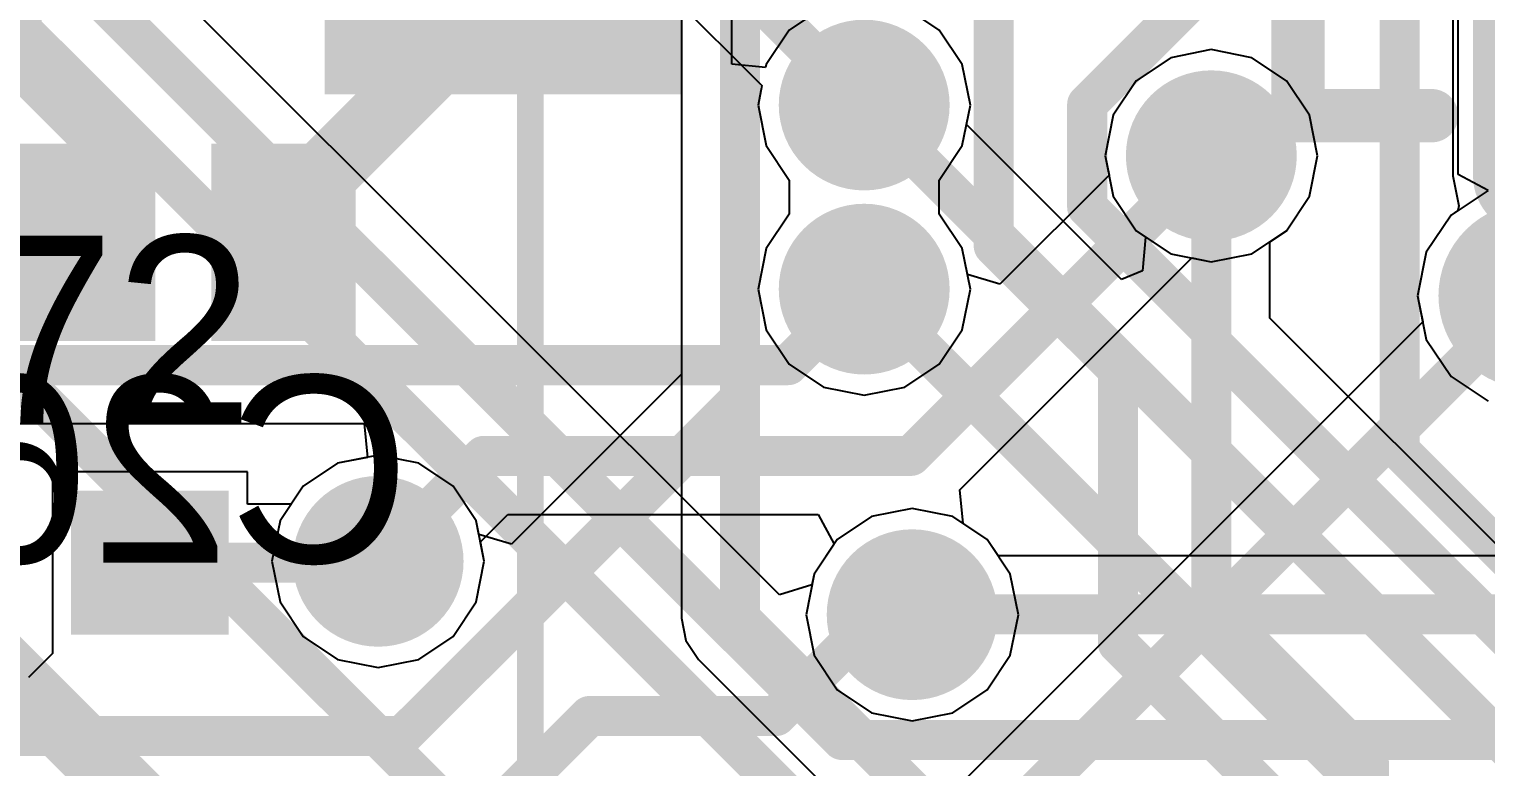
# Model space of a CAD drawing. Header units: millimetres. Extents: x 73 to 190, y 73 to 267.
# Drawn here: x 93.62 to 99.08, y 97.93 to 100.7 of the extents above; entities that cross this region are included whole.
import ezdxf

# ---------------------------------------------------------------- set-up
doc = ezdxf.new("R2010")
doc.units = ezdxf.units.MM
for name, color, linetype in [('BottomLayer', 5, 'Continuous'), ('BottomOverlay', 54, 'Continuous'), ('BottomPaste', 16, 'Continuous'), ('BottomSolder', 6, 'Continuous'), ('DrillDrawing', 1, 'Continuous'), ('KeepOutLayer', 6, 'Continuous'), ('Mechanical1', 6, 'Continuous'), ('Mechanical15', 56, 'Continuous'), ('MidLayer1', 16, 'Continuous'), ('MidLayer2', 76, 'Continuous'), ('MultiLayer', 9, 'Continuous'), ('TopLayer', 1, 'Continuous'), ('TopOverlay', 2, 'Continuous'), ('TopPaste', 8, 'Continuous'), ('TopSolder', 216, 'Continuous'), ('ViaHoleLayer', 16, 'Continuous')]:
    doc.layers.add(name, color=color, linetype=linetype)

msp = doc.modelspace()

# ---------------------------------------------------------------- linework, layer by layer
at = {"layer": 'BottomLayer'}
for p, q in [((96.254, 100.5683), (96.254, 101.25)), ((98.9543, 100.85), (98.9543, 100.15)), ((96.5978, 100.7822), (96.4688, 100.6961)), ((97.0312, 100.6961), (96.9022, 100.7822)), ((96.4688, 100.6961), (96.3826, 100.567)), ((97.1174, 100.567), (97.0312, 100.6961)), ((98.05, 100.6226), (97.8978, 100.5924)), ((98.2022, 100.5924), (98.05, 100.6226)), ((96.3804, 100.5558), (96.254, 100.5683)), ((96.3826, 100.567), (96.3804, 100.5558)), ((97.1476, 100.4149), (97.1174, 100.567)), ((97.8978, 100.5924), (97.7688, 100.5062)), ((98.3312, 100.5062), (98.2022, 100.5924)), ((97.7688, 100.5062), (97.6826, 100.3772)), ((98.4174, 100.3772), (98.3312, 100.5062)), ((97.1174, 100.2627), (97.1476, 100.4149)), ((97.6826, 100.3772), (97.6524, 100.225)), ((98.4476, 100.225), (98.4174, 100.3772)), ((97.0312, 100.1337), (97.1174, 100.2627)), ((97.6524, 100.225), (97.6669, 100.1519)), ((98.4174, 100.0728), (98.4476, 100.225)), ((97.0308, 100.1335), (97.0312, 100.1337)), ((97.0308, 100.0065), (97.0308, 100.1335)), ((97.6669, 100.1519), (97.2582, 99.7432)), ((98.9543, 100.15), (98.9768, 100.0369)), ((98.3312, 99.9438), (98.4174, 100.0728)), ((97.0312, 100.0062), (97.0308, 100.0065)), ((97.1174, 99.8772), (97.0312, 100.0062)), ((98.9476, 100.0024), (98.8549, 99.8637)), ((98.9734, 100.0196), (98.9476, 100.0024)), ((98.9768, 100.0369), (98.9734, 100.0196)), ((98.9768, 100.0369), (98.9768, 100.0369)), ((98.9768, 100.0369), (98.9768, 100.0369)), ((98.2022, 99.8576), (98.3312, 99.9438)), ((97.1079, 98.9729), (97.9769, 99.8419)), ((97.1367, 99.7801), (97.1174, 99.8772)), ((97.9769, 99.8419), (98.05, 99.8274)), ((98.05, 99.8274), (98.2022, 99.8576)), ((98.8549, 99.8637), (98.8224, 99.7)), ((97.2582, 99.7432), (97.1367, 99.7801)), ((98.8224, 99.7), (98.8419, 99.6019)), ((98.8419, 99.6019), (96.2592, 97.0192)), ((91.983, 99.2208), (94.8769, 99.2208)), ((94.8769, 99.2208), (94.8893, 99.0944)), ((94.8893, 99.0944), (94.7775, 99.0722)), ((94.7775, 99.0722), (94.6485, 98.986)), ((94.6485, 98.986), (94.5623, 98.857)), ((97.1203, 98.8465), (97.1079, 98.9729)), ((94.5623, 98.857), (94.532, 98.7048)), ((95.3128, 98.7778), (95.4158, 98.8808)), ((95.4158, 98.8808), (96.5772, 98.8808)), ((96.5772, 98.8808), (96.6371, 98.7688)), ((97.2109, 98.786), (97.1203, 98.8465)), ((95.3273, 98.7048), (95.3128, 98.7778)), ((96.6371, 98.7688), (96.5624, 98.657)), ((97.2971, 98.657), (97.2109, 98.786)), ((94.532, 98.7048), (94.5623, 98.5526)), ((95.297, 98.5526), (95.3273, 98.7048)), ((96.5624, 98.657), (96.5321, 98.5048)), ((97.3274, 98.5048), (97.2971, 98.657)), ((94.5623, 98.5526), (94.6485, 98.4236)), ((95.2108, 98.4236), (95.297, 98.5526)), ((96.5321, 98.5048), (96.5624, 98.3526)), ((97.2971, 98.3526), (97.3274, 98.5048)), ((94.6485, 98.4236), (94.7775, 98.3374)), ((95.0818, 98.3374), (95.2108, 98.4236)), ((94.7775, 98.3374), (94.9296, 98.3072)), ((94.9296, 98.3072), (95.0818, 98.3374)), ((96.5624, 98.3526), (96.6486, 98.2236)), ((97.2109, 98.2236), (97.2971, 98.3526)), ((96.6486, 98.2236), (96.7776, 98.1374)), ((97.0819, 98.1374), (97.2109, 98.2236)), ((96.7776, 98.1374), (96.9297, 98.1072)), ((96.9297, 98.1072), (97.0819, 98.1374))]:
    msp.add_line(p, q, dxfattribs=at)
for points, const_width in [([(94.47, 99.9), (95.4, 100.83)], 0.254), ([(93.325, 100.8155), (93.93, 100.2105)], 0.15), ([(93.93, 99.9), (93.93, 100.2105)], 0.15), ([(96.925, 99.1), (98.05, 100.225)], 0.15), ([(96.465, 99.44), (96.75, 99.725)], 0.15), ([(96.35, 96.8), (99.25, 99.7)], 0.15), ([(91.625, 99.44), (96.465, 99.44)], 0.15), ([(94.9298, 98.7048), (95.325, 99.1)], 0.15), ([(95.325, 99.1), (96.925, 99.1)], 0.15), ([(94.9296, 98.7048), (94.9298, 98.7048)], 0.15)]:
    msp.add_lwpolyline(points, dxfattribs=dict(at, const_width=const_width))
for points, const_width in [([(96.625, 100.4149, 1), (96.875, 100.4149, 1)], 0.25), ([(97.925, 100.225, 1), (98.175, 100.225, 1)], 0.25), ([(93.8925, 100.2105, 1), (93.9675, 100.2105, 1)], 0.075), ([(93.8925, 100.2105, 1), (93.9675, 100.2105, 1)], 0.075), ([(98.0125, 100.225, 1), (98.0875, 100.225, 1)], 0.075), ([(94.4065, 99.9, 1), (94.5335, 99.9, 1)], 0.127), ([(93.8925, 99.9, 1), (93.9675, 99.9, 1)], 0.075), ([(96.625, 99.725, 1), (96.875, 99.725, 1)], 0.25), ([(99.1103, 99.7, 1), (99.3897, 99.7, 1)], 0.2794), ([(96.7125, 99.725, 1), (96.7875, 99.725, 1)], 0.075), ([(96.4275, 99.44, 1), (96.5025, 99.44, 1)], 0.075), ([(96.4275, 99.44, 1), (96.5025, 99.44, 1)], 0.075), ([(95.2875, 99.1, 1), (95.3625, 99.1, 1)], 0.075), ([(95.2875, 99.1, 1), (95.3625, 99.1, 1)], 0.075), ([(96.8875, 99.1, 1), (96.9625, 99.1, 1)], 0.075), ([(96.8875, 99.1, 1), (96.9625, 99.1, 1)], 0.075), ([(94.8046, 98.7048, 1), (95.0546, 98.7048, 1)], 0.25), ([(94.8921, 98.7048, 1), (94.9671, 98.7048, 1)], 0.075), ([(94.8923, 98.7048, 1), (94.9673, 98.7048, 1)], 0.075), ([(94.8923, 98.7048, 1), (94.9673, 98.7048, 1)], 0.075), ([(96.8047, 98.5048, 1), (97.0547, 98.5048, 1)], 0.25)]:
    msp.add_lwpolyline(points, format="xyb", close=True, dxfattribs=dict(at, const_width=const_width))
for points in [[(94.8, 102.325), (94.8, 100.525), (96, 102.325), (96, 100.525)], [(94.025, 100.2), (93.625, 100.2), (94.025, 99.6), (93.625, 99.6)], [(94.775, 100.2), (94.375, 100.2), (94.775, 99.6), (94.375, 99.6)]]:
    msp.add_solid(points, dxfattribs=at)
at = {"layer": 'BottomOverlay', "const_width": 0.2}
for points in [[(98.375, 100.375), (98.375, 100.875)], [(98.375, 100.375), (98.875, 100.375)]]:
    msp.add_lwpolyline(points, dxfattribs=at)
at = {"layer": 'BottomOverlay', "const_width": 0.1}
for points in [[(98.325, 100.375, 1), (98.425, 100.375, 1)], [(98.325, 100.375, 1), (98.425, 100.375, 1)], [(98.825, 100.375, 1), (98.925, 100.375, 1)]]:
    msp.add_lwpolyline(points, format="xyb", close=True, dxfattribs=at)
at = {"layer": 'BottomPaste'}
for points in [[(94.85, 102.275), (94.85, 100.575), (95.95, 102.275), (95.95, 100.575)], [(93.975, 100.15), (93.675, 100.15), (93.975, 99.65), (93.675, 99.65)], [(94.725, 100.15), (94.425, 100.15), (94.725, 99.65), (94.425, 99.65)]]:
    msp.add_solid(points, dxfattribs=at)
at = {"layer": 'BottomSolder', "const_width": 0.44}
msp.add_lwpolyline([(99.25, 100.85), (99.25, 100.15)], dxfattribs=at)
at = {"layer": 'BottomSolder'}
for points, const_width in [([(99.14, 100.85, 1), (99.36, 100.85, 1)], 0.22), ([(96.59, 100.4149, 1), (96.91, 100.4149, 1)], 0.32), ([(97.89, 100.225, 1), (98.21, 100.225, 1)], 0.32), ([(99.14, 100.15, 1), (99.36, 100.15, 1)], 0.22), ([(96.59, 99.725, 1), (96.91, 99.725, 1)], 0.32), ([(99.0753, 99.7, 1), (99.4247, 99.7, 1)], 0.3494), ([(94.7696, 98.7048, 1), (95.0896, 98.7048, 1)], 0.32), ([(96.7697, 98.5048, 1), (97.0897, 98.5048, 1)], 0.32)]:
    msp.add_lwpolyline(points, format="xyb", close=True, dxfattribs=dict(at, const_width=const_width))
for points in [[(92.33, 102.395), (92.33, 100.455), (93.67, 102.395), (93.67, 100.455)], [(94.73, 102.395), (94.73, 100.455), (96.07, 102.395), (96.07, 100.455)], [(94.095, 100.27), (93.555, 100.27), (94.095, 99.53), (93.555, 99.53)], [(94.845, 100.27), (94.305, 100.27), (94.845, 99.53), (94.305, 99.53)]]:
    msp.add_solid(points, dxfattribs=at)
at = {"layer": 'DrillDrawing', "const_width": 0.15}
msp.add_lwpolyline([(74.931, 89.9697, -0.518122), (98.9409, 126.9804)], format="xyb", dxfattribs=at)
at = {"layer": 'DrillDrawing', "const_width": 0.1}
for points in [[(96.7, 100.4149, 1), (96.8, 100.4149, 1)], [(98, 100.225, 1), (98.1, 100.225, 1)], [(96.7, 99.725, 1), (96.8, 99.725, 1)], [(94.8796, 98.7048, 1), (94.9796, 98.7048, 1)], [(96.8797, 98.5048, 1), (96.9797, 98.5048, 1)]]:
    msp.add_lwpolyline(points, format="xyb", close=True, dxfattribs=at)
at = {"layer": 'KeepOutLayer', "const_width": 0.15}
msp.add_lwpolyline([(74.931, 89.9697, -0.518122), (98.9409, 126.9804)], format="xyb", dxfattribs=at)
at = {"layer": 'Mechanical1', "const_width": 0.15}
msp.add_lwpolyline([(74.931, 89.9697, -0.518122), (98.9409, 126.9804)], format="xyb", dxfattribs=at)
at = {"layer": 'Mechanical15', "const_width": 0.1}
for points in [[(95.5, 100), (95.5, 104.5)], [(95.5, 95.5), (95.5, 100)]]:
    msp.add_lwpolyline(points, dxfattribs=at)
at = {"layer": 'Mechanical15', "const_width": 0.05}
msp.add_lwpolyline([(95.475, 100, 1), (95.525, 100, 1)], format="xyb", close=True, dxfattribs=at)
msp.add_lwpolyline([(95.475, 100, 1), (95.525, 100, 1)], format="xyb", close=True, dxfattribs=at)
at = {"layer": 'MidLayer1'}
for p, q in [((96.0658, 101.5089), (96.0658, 98.4919)), ((97.0312, 100.6961), (96.9022, 100.7822)), ((97.1174, 100.567), (97.0312, 100.6961)), ((98.05, 100.6226), (97.8978, 100.5924)), ((98.2022, 100.5924), (98.05, 100.6226)), ((97.1476, 100.4149), (97.1174, 100.567)), ((97.8978, 100.5924), (97.7688, 100.5062)), ((98.3312, 100.5062), (98.2022, 100.5924)), ((97.7688, 100.5062), (97.6826, 100.3772)), ((98.4174, 100.3772), (98.3312, 100.5062)), ((97.1331, 100.3418), (97.1476, 100.4149)), ((97.7135, 99.7614), (97.1331, 100.3418)), ((97.6826, 100.3772), (97.6524, 100.225)), ((98.4476, 100.225), (98.4174, 100.3772)), ((97.6524, 100.225), (97.6826, 100.0728)), ((98.4174, 100.0728), (98.4476, 100.225)), ((97.6826, 100.0728), (97.7688, 99.9438)), ((98.3312, 99.9438), (98.4174, 100.0728)), ((99.0863, 100.0951), (98.9476, 100.0024)), ((98.9476, 100.0024), (98.8549, 99.8637)), ((97.7688, 99.9438), (97.8041, 99.9202)), ((97.8041, 99.9202), (97.7917, 99.7938)), ((98.2692, 99.9024), (98.3312, 99.9438)), ((98.2692, 99.6158), (98.2692, 99.9024)), ((98.8549, 99.8637), (98.8224, 99.7)), ((97.7917, 99.7938), (97.7135, 99.7614)), ((98.8224, 99.7), (98.8549, 99.5364)), ((99.5158, 98.3692), (98.2692, 99.6158)), ((98.8549, 99.5364), (98.9476, 99.3977)), ((98.9476, 99.3977), (99.0863, 99.305)), ((94.9296, 99.1025), (94.7775, 99.0722)), ((95.0818, 99.0722), (94.9296, 99.1025)), ((94.7775, 99.0722), (94.6485, 98.986)), ((95.2108, 98.986), (95.0818, 99.0722)), ((94.6485, 98.986), (94.5623, 98.857)), ((95.297, 98.857), (95.2108, 98.986)), ((94.5623, 98.857), (94.532, 98.7048)), ((95.3273, 98.7048), (95.297, 98.857)), ((94.532, 98.7048), (94.5623, 98.5526)), ((95.297, 98.5526), (95.3273, 98.7048)), ((94.5623, 98.5526), (94.6485, 98.4236)), ((95.2108, 98.4236), (95.297, 98.5526)), ((96.0658, 98.4919), (96.0825, 98.408)), ((94.6485, 98.4236), (94.7775, 98.3374)), ((95.0818, 98.3374), (95.2108, 98.4236)), ((96.0825, 98.408), (96.13, 98.3369)), ((94.7775, 98.3374), (94.9296, 98.3072)), ((94.9296, 98.3072), (95.0818, 98.3374)), ((96.13, 98.3369), (97.3719, 97.095))]:
    msp.add_line(p, q, dxfattribs=at)
at = {"layer": 'MidLayer1', "const_width": 0.15}
for points in [[(96.285, 98.4919), (96.285, 101.5997)], [(96.75, 100.4149), (99.3049, 97.86)], [(98.05, 99.525), (98.05, 100.225)], [(96.75, 99.725), (98.915, 97.56)], [(98.05, 99.525), (99.425, 98.15)], [(96.285, 98.4919), (97.5269, 97.25)]]:
    msp.add_lwpolyline(points, dxfattribs=at)
at = {"layer": 'MidLayer1'}
for points, const_width in [([(96.625, 100.4149, 1), (96.875, 100.4149, 1)], 0.25), ([(96.7125, 100.4149, 1), (96.7875, 100.4149, 1)], 0.075), ([(97.925, 100.225, 1), (98.175, 100.225, 1)], 0.25), ([(98.0125, 100.225, 1), (98.0875, 100.225, 1)], 0.075), ([(96.625, 99.725, 1), (96.875, 99.725, 1)], 0.25), ([(99.1103, 99.7, 1), (99.3897, 99.7, 1)], 0.2794), ([(96.7125, 99.725, 1), (96.7875, 99.725, 1)], 0.075), ([(98.0125, 99.525, 1), (98.0875, 99.525, 1)], 0.075), ([(98.0125, 99.525, 1), (98.0875, 99.525, 1)], 0.075), ([(94.8046, 98.7048, 1), (95.0546, 98.7048, 1)], 0.25), ([(96.8047, 98.5048, 1), (97.0547, 98.5048, 1)], 0.25), ([(96.2475, 98.4919, 1), (96.3225, 98.4919, 1)], 0.075), ([(96.2475, 98.4919, 1), (96.3225, 98.4919, 1)], 0.075)]:
    msp.add_lwpolyline(points, format="xyb", close=True, dxfattribs=dict(at, const_width=const_width))
at = {"layer": 'MidLayer2'}
for p, q in [((91.9241, 104.9308), (96.3669, 100.488)), ((96.4327, 98.5794), (94.1325, 100.8797)), ((97.0312, 100.6961), (96.9022, 100.7822)), ((97.1174, 100.567), (97.0312, 100.6961)), ((98.05, 100.6226), (97.8978, 100.5924)), ((98.2022, 100.5924), (98.05, 100.6226)), ((97.1476, 100.4149), (97.1174, 100.567)), ((97.8978, 100.5924), (97.7688, 100.5062)), ((98.3312, 100.5062), (98.2022, 100.5924)), ((97.7688, 100.5062), (97.6826, 100.3772)), ((98.4174, 100.3772), (98.3312, 100.5062)), ((96.3669, 100.488), (96.3524, 100.4149)), ((96.3524, 100.4149), (96.3826, 100.2627)), ((97.1174, 100.2627), (97.1476, 100.4149)), ((97.6826, 100.3772), (97.6524, 100.225)), ((98.4476, 100.225), (98.4174, 100.3772)), ((96.3826, 100.2627), (96.4688, 100.1337)), ((97.0312, 100.1337), (97.1174, 100.2627)), ((97.6524, 100.225), (97.6826, 100.0728)), ((98.4174, 100.0728), (98.4476, 100.225)), ((96.4688, 100.1337), (96.4692, 100.1334)), ((96.4692, 100.1334), (96.4692, 100.0064)), ((97.0308, 100.1335), (97.0312, 100.1337)), ((97.0308, 100.0065), (97.0308, 100.1335)), ((97.6826, 100.0728), (97.7688, 99.9438)), ((98.3312, 99.9438), (98.4174, 100.0728)), ((99.0863, 100.0951), (98.9476, 100.0024)), ((96.4688, 100.0062), (96.3827, 99.8772)), ((96.4692, 100.0064), (96.4688, 100.0062)), ((97.0312, 100.0062), (97.0308, 100.0065)), ((97.1174, 99.8772), (97.0312, 100.0062)), ((98.9476, 100.0024), (98.8549, 99.8637)), ((97.7688, 99.9438), (97.8978, 99.8576)), ((98.2022, 99.8576), (98.3312, 99.9438)), ((96.3827, 99.8772), (96.3524, 99.725)), ((97.1477, 99.725), (97.1174, 99.8772)), ((97.8978, 99.8576), (98.05, 99.8274)), ((98.05, 99.8274), (98.2022, 99.8576)), ((98.8549, 99.8637), (98.8224, 99.7)), ((96.3524, 99.725), (96.3827, 99.5729)), ((97.1174, 99.5729), (97.1477, 99.725)), ((98.8224, 99.7), (98.8549, 99.5364)), ((96.3827, 99.5729), (96.4688, 99.4438)), ((97.0312, 99.4438), (97.1174, 99.5729)), ((98.8549, 99.5364), (98.9476, 99.3977)), ((96.4688, 99.4438), (96.5979, 99.3577)), ((96.9022, 99.3577), (97.0312, 99.4438)), ((96.5979, 99.3577), (96.75, 99.3274)), ((96.75, 99.3274), (96.9022, 99.3577)), ((98.9476, 99.3977), (99.0863, 99.305)), ((96.7776, 98.8722), (96.6486, 98.786)), ((96.9297, 98.9024), (96.7776, 98.8722)), ((97.0819, 98.8722), (96.9297, 98.9024)), ((97.2109, 98.786), (97.0819, 98.8722)), ((96.6486, 98.786), (96.5624, 98.657)), ((97.2518, 98.7248), (97.2109, 98.786)), ((99.2953, 98.7248), (97.2518, 98.7248)), ((96.5624, 98.657), (96.5543, 98.6163)), ((96.5543, 98.6163), (96.4327, 98.5794))]:
    msp.add_line(p, q, dxfattribs=at)
for points, const_width in [([(92.0149, 105.15), (96.75, 100.4149)], 0.15), ([(92.2022, 102.5), (96.6672, 98.035)], 0.15), ([(92.4477, 101.8444), (96.5471, 97.745)], 0.15), ([(91.95, 101.0268), (95.5218, 97.455)], 0.15), ([(91.8349, 100), (96.743, 95.092)], 0.25), ([(96.9297, 98.5056), (104.9548, 98.5056)], 0.15), ([(96.6672, 98.035), (104.8943, 98.035)], 0.15)]:
    msp.add_lwpolyline(points, dxfattribs=dict(at, const_width=const_width))
for points, const_width in [([(96.625, 100.4149, 1), (96.875, 100.4149, 1)], 0.25), ([(96.7125, 100.4149, 1), (96.7875, 100.4149, 1)], 0.075), ([(97.925, 100.225, 1), (98.175, 100.225, 1)], 0.25), ([(96.625, 99.725, 1), (96.875, 99.725, 1)], 0.25), ([(99.1103, 99.7, 1), (99.3897, 99.7, 1)], 0.2794), ([(94.8046, 98.7048, 1), (95.0546, 98.7048, 1)], 0.25), ([(96.8047, 98.5048, 1), (97.0547, 98.5048, 1)], 0.25), ([(96.8922, 98.5056, 1), (96.9672, 98.5056, 1)], 0.075), ([(96.6297, 98.035, 1), (96.7047, 98.035, 1)], 0.075), ([(96.6297, 98.035, 1), (96.7047, 98.035, 1)], 0.075)]:
    msp.add_lwpolyline(points, format="xyb", close=True, dxfattribs=dict(at, const_width=const_width))
at = {"layer": 'MultiLayer'}
for points, const_width in [([(96.625, 100.4149, 1), (96.875, 100.4149, 1)], 0.25), ([(97.925, 100.225, 1), (98.175, 100.225, 1)], 0.25), ([(96.625, 99.725, 1), (96.875, 99.725, 1)], 0.25), ([(99.1103, 99.7, 1), (99.3897, 99.7, 1)], 0.2794), ([(94.8046, 98.7048, 1), (95.0546, 98.7048, 1)], 0.25), ([(96.8047, 98.5048, 1), (97.0547, 98.5048, 1)], 0.25)]:
    msp.add_lwpolyline(points, format="xyb", close=True, dxfattribs=dict(at, const_width=const_width))
at = {"layer": 'TopLayer'}
for p, q in [((98.9748, 100.1547), (98.9748, 102.1944)), ((96.0658, 102.035), (96.0658, 99.4058)), ((99.0864, 100.0951), (98.9748, 100.1547)), ((96.0658, 99.4058), (95.4288, 98.7688)), ((94.9296, 99.1025), (94.7775, 99.0722)), ((95.0818, 99.0722), (94.9296, 99.1025)), ((94.44, 99.04), (93.71, 99.04)), ((93.71, 99.04), (93.71, 98.36)), ((94.44, 98.9192), (94.44, 99.04)), ((94.7775, 99.0722), (94.6485, 98.986)), ((95.2108, 98.986), (95.0818, 99.0722)), ((94.6485, 98.986), (94.6038, 98.9192)), ((95.297, 98.857), (95.2108, 98.986)), ((94.6038, 98.9192), (94.44, 98.9192)), ((95.3072, 98.8056), (95.297, 98.857)), ((95.4288, 98.7688), (95.3072, 98.8056)), ((93.71, 98.359), (93.6202, 98.2692)), ((93.71, 98.36), (93.71, 98.36)), ((93.71, 98.36), (93.71, 98.359))]:
    msp.add_line(p, q, dxfattribs=at)
at = {"layer": 'TopLayer', "const_width": 0.15}
for points in [[(98.7556, 99.1194), (98.7556, 102.1944)], [(96.285, 99.315), (96.285, 102.035)], [(97.585, 100.4176), (98.1944, 101.027)], [(97.235, 99.8874), (97.235, 100.7851)], [(97.585, 100.0324), (97.585, 100.4176)], [(97.585, 100.0324), (98.05, 99.5674)], [(97.235, 99.8874), (97.7, 99.4224)], [(98.05, 98.542), (98.05, 99.5674)], [(97.7, 98.397), (97.7, 99.4224)], [(95.02, 98.05), (96.285, 99.315)], [(98.7556, 99.1194), (101.525, 96.35)], [(94.075, 98.7), (94.9248, 98.7)], [(94.9248, 98.7), (94.9296, 98.7048)], [(98.05, 98.542), (98.2475, 98.3445)], [(96.4202, 98.125), (96.8, 98.5048)], [(96.8, 98.5048), (96.9297, 98.5048)], [(97.7, 98.397), (98.29, 97.807)], [(98.2475, 98.3445), (98.2475, 98.3445)], [(98.2475, 98.3445), (98.64, 97.952)], [(95.41, 97.814), (95.721, 98.125)], [(95.721, 98.125), (96.4202, 98.125)], [(92.6, 98.05), (95.02, 98.05)], [(98.64, 95.585), (98.64, 97.952)]]:
    msp.add_lwpolyline(points, dxfattribs=at)
at = {"layer": 'TopLayer'}
for points, const_width in [([(96.625, 100.4149, 1), (96.875, 100.4149, 1)], 0.25), ([(97.5475, 100.4176, 1), (97.6225, 100.4176, 1)], 0.075), ([(97.5475, 100.4176, 1), (97.6225, 100.4176, 1)], 0.075), ([(97.925, 100.225, 1), (98.175, 100.225, 1)], 0.25), ([(97.5475, 100.0324, 1), (97.6225, 100.0324, 1)], 0.075), ([(97.5475, 100.0324, 1), (97.6225, 100.0324, 1)], 0.075), ([(96.625, 99.725, 1), (96.875, 99.725, 1)], 0.25), ([(97.1975, 99.8874, 1), (97.2725, 99.8874, 1)], 0.075), ([(97.1975, 99.8874, 1), (97.2725, 99.8874, 1)], 0.075), ([(99.1103, 99.7, 1), (99.3897, 99.7, 1)], 0.2794), ([(98.0125, 99.5674, 1), (98.0875, 99.5674, 1)], 0.075), ([(98.0125, 99.5674, 1), (98.0875, 99.5674, 1)], 0.075), ([(97.6625, 99.4224, 1), (97.7375, 99.4224, 1)], 0.075), ([(97.6625, 99.4224, 1), (97.7375, 99.4224, 1)], 0.075), ([(96.2475, 99.315, 1), (96.3225, 99.315, 1)], 0.075), ([(96.2475, 99.315, 1), (96.3225, 99.315, 1)], 0.075), ([(98.7181, 99.1194, 1), (98.7931, 99.1194, 1)], 0.075), ([(98.7181, 99.1194, 1), (98.7931, 99.1194, 1)], 0.075), ([(94.8046, 98.7048, 1), (95.0546, 98.7048, 1)], 0.25), ([(94.0375, 98.7, 1), (94.1125, 98.7, 1)], 0.075), ([(94.8873, 98.7, 1), (94.9623, 98.7, 1)], 0.075), ([(94.8873, 98.7, 1), (94.9623, 98.7, 1)], 0.075), ([(94.8921, 98.7048, 1), (94.9671, 98.7048, 1)], 0.075), ([(96.8047, 98.5048, 1), (97.0547, 98.5048, 1)], 0.25), ([(98.0125, 98.542, 1), (98.0875, 98.542, 1)], 0.075), ([(98.0125, 98.542, 1), (98.0875, 98.542, 1)], 0.075), ([(96.7625, 98.5048, 1), (96.8375, 98.5048, 1)], 0.075), ([(96.7625, 98.5048, 1), (96.8375, 98.5048, 1)], 0.075), ([(96.8922, 98.5048, 1), (96.9672, 98.5048, 1)], 0.075), ([(97.6625, 98.397, 1), (97.7375, 98.397, 1)], 0.075), ([(97.6625, 98.397, 1), (97.7375, 98.397, 1)], 0.075), ([(98.21, 98.3445, 1), (98.285, 98.3445, 1)], 0.075), ([(98.21, 98.3445, 1), (98.285, 98.3445, 1)], 0.075), ([(98.21, 98.3445, 1), (98.285, 98.3445, 1)], 0.075), ([(98.21, 98.3445, 1), (98.285, 98.3445, 1)], 0.075), ([(95.6835, 98.125, 1), (95.7585, 98.125, 1)], 0.075), ([(95.6835, 98.125, 1), (95.7585, 98.125, 1)], 0.075), ([(96.3827, 98.125, 1), (96.4577, 98.125, 1)], 0.075), ([(96.3827, 98.125, 1), (96.4577, 98.125, 1)], 0.075), ([(94.9825, 98.05, 1), (95.0575, 98.05, 1)], 0.075), ([(94.9825, 98.05, 1), (95.0575, 98.05, 1)], 0.075), ([(98.6025, 97.952, 1), (98.6775, 97.952, 1)], 0.075), ([(98.6025, 97.952, 1), (98.6775, 97.952, 1)], 0.075)]:
    msp.add_lwpolyline(points, format="xyb", close=True, dxfattribs=dict(at, const_width=const_width))
msp.add_solid([(94.3, 98.9), (93.85, 98.9), (94.3, 98.5), (93.85, 98.5)], dxfattribs=at)
at = {"layer": 'TopPaste'}
msp.add_solid([(94.25, 98.85), (93.9, 98.85), (94.25, 98.55), (93.9, 98.55)], dxfattribs=at)
at = {"layer": 'TopSolder'}
for points, const_width in [([(96.59, 100.4149, 1), (96.91, 100.4149, 1)], 0.32), ([(97.89, 100.225, 1), (98.21, 100.225, 1)], 0.32), ([(96.59, 99.725, 1), (96.91, 99.725, 1)], 0.32), ([(99.0753, 99.7, 1), (99.4247, 99.7, 1)], 0.3494), ([(94.7696, 98.7048, 1), (95.0896, 98.7048, 1)], 0.32), ([(96.7697, 98.5048, 1), (97.0897, 98.5048, 1)], 0.32)]:
    msp.add_lwpolyline(points, format="xyb", close=True, dxfattribs=dict(at, const_width=const_width))
msp.add_solid([(94.37, 98.97), (93.78, 98.97), (94.37, 98.43), (93.78, 98.43)], dxfattribs=at)
at = {"layer": 'ViaHoleLayer', "const_width": 0.1}
for points in [[(96.7, 100.4149, 1), (96.8, 100.4149, 1)], [(98, 100.225, 1), (98.1, 100.225, 1)], [(96.7, 99.725, 1), (96.8, 99.725, 1)], [(94.8796, 98.7048, 1), (94.9796, 98.7048, 1)], [(96.8797, 98.5048, 1), (96.9797, 98.5048, 1)]]:
    msp.add_lwpolyline(points, format="xyb", close=True, dxfattribs=at)

# ---------------------------------------------------------------- texts
at = {"layer": 'BottomOverlay', "text_generation_flag": 2}
msp.add_text('C26', height=0.7, rotation=360, dxfattribs=at).set_placement((95.05, 98.7))
at = {"layer": 'TopOverlay'}
msp.add_text('R72', height=0.7, rotation=360, dxfattribs=at).set_placement((92.747, 99.225))

doc.saveas('drawing.dxf')
